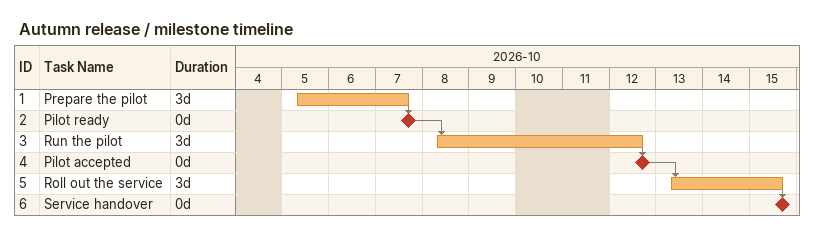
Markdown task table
Autumn release / milestone timeline

| ID | Task | Duration | Start | Finish | Predecessors |
|---|---|---|---|---|---|
| 1 | Prepare the pilot | 3d | 2026-10-05 | 2026-10-07 |  |
| 2 | Pilot ready | 0d | 2026-10-07 | 2026-10-07 | 1 |
| 3 | Run the pilot | 3d | 2026-10-08 | 2026-10-12 | 2 |
| 4 | Pilot accepted | 0d | 2026-10-12 | 2026-10-12 | 3 |
| 5 | Roll out the service | 3d | 2026-10-13 | 2026-10-15 | 4 |
| 6 | Service handover | 0d | 2026-10-15 | 2026-10-15 | 5 |
